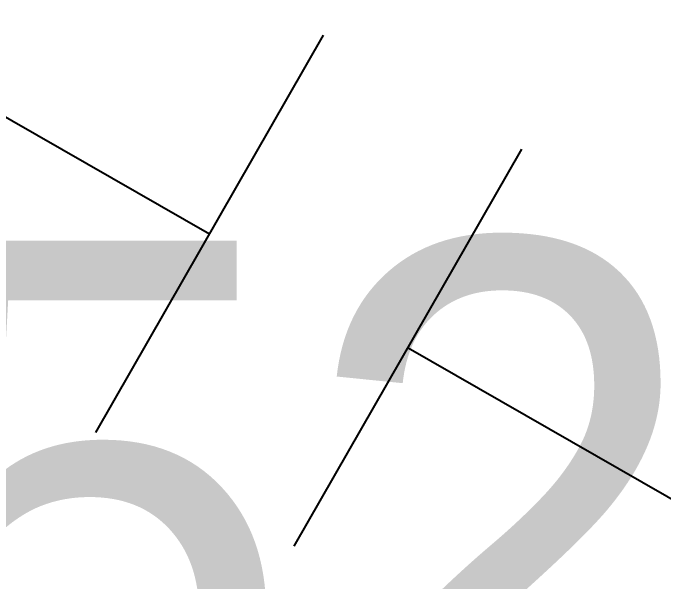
# Model space of a CAD drawing. Header units: metres. Extents: x -2743 to 126, y 13385 to 13916.
# Drawn here: x -1912.578 to -1911.156, y 13661.885 to 13663.127 of the extents above; entities that cross this region are included whole.
import ezdxf

# ---------------------------------------------------------------- set-up
doc = ezdxf.new("R2010")
doc.units = ezdxf.units.M
doc.layers.add('output[1-12]_3_ДЖКХ-24_03233tp$0$Горизонтали', color=7, linetype='Continuous')
doc.layers.add('output[1-12]_3_ДЖКХ-24_03233up$0$Газопровод', color=7, linetype='Continuous')

msp = doc.modelspace()

# ---------------------------------------------------------------- linework, layer by layer
at = {"layer": 'output[1-12]_3_ДЖКХ-24_03233up$0$Газопровод'}
for points in [[(-1915.3205, 13664.4634), (-1912.1487, 13662.6449)], [(-1912.3974, 13662.2112), (-1911.9, 13663.0787)], [(-1911.9636, 13661.9625), (-1911.4662, 13662.83)], [(-1911.7149, 13662.3962), (-1910.129, 13661.487)]]:
    msp.add_lwpolyline(points, dxfattribs=at)

# ---------------------------------------------------------------- texts
at = {"layer": 'output[1-12]_3_ДЖКХ-24_03233tp$0$Горизонтали'}
msp.add_text('152.31', height=1.2, dxfattribs=at).set_placement((-1913.7427, 13661.4296))

doc.saveas('drawing.dxf')
